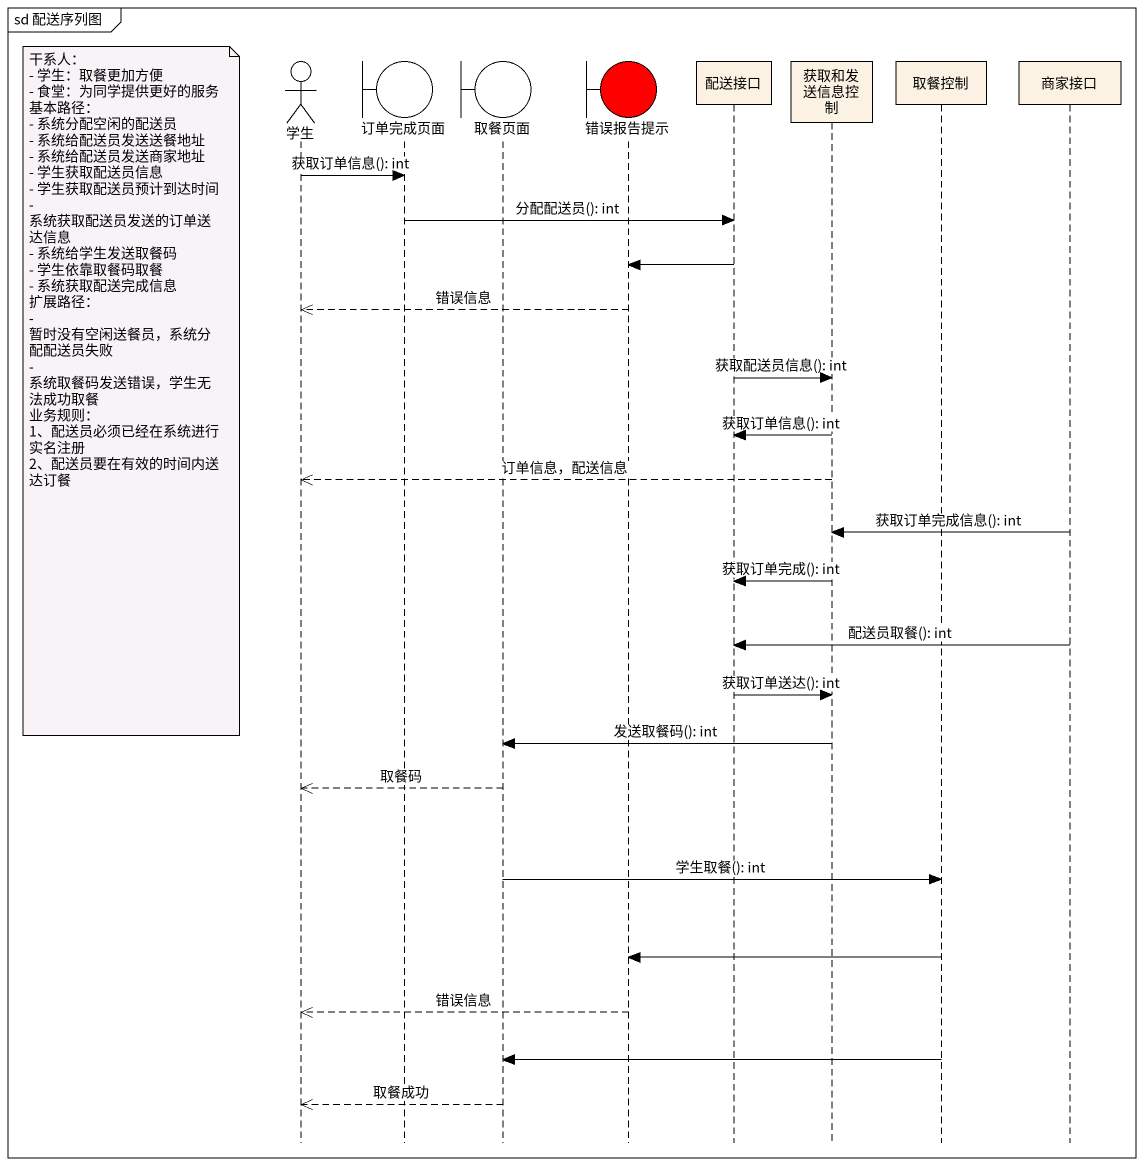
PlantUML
@startuml
mainframe sd 配送序列图
hide footbox
actor 学生
boundary 订单完成页面
boundary 取餐页面
boundary 错误报告提示 #FF0000
participant 配送接口
participant 获取和发送信息控制
participant 取餐控制
participant 商家接口

学生 -> 订单完成页面 : 获取订单信息(): int
订单完成页面 -> 配送接口 : 分配配送员(): int
配送接口 -> 错误报告提示
错误报告提示 -->> 学生 : 错误信息
配送接口 -> 获取和发送信息控制 : 获取配送员信息(): int
note left of 学生
  干系人：
  - 学生：取餐更加方便
  - 食堂：为同学提供更好的服务
  基本路径：
  - 系统分配空闲的配送员
  - 系统给配送员发送送餐地址
  - 系统给配送员发送商家地址
  - 学生获取配送员信息
  - 学生获取配送员预计到达时间
  - 系统获取配送员发送的订单送达信息
  - 系统给学生发送取餐码
  - 学生依靠取餐码取餐
  - 系统获取配送完成信息
  扩展路径：
  - 暂时没有空闲送餐员，系统分配配送员失败
  - 系统取餐码发送错误，学生无法成功取餐
  业务规则：
  1、配送员必须已经在系统进行实名注册
  2、配送员要在有效的时间内送达订餐
end note
获取和发送信息控制 -> 配送接口 : 获取订单信息(): int
获取和发送信息控制 -->> 学生 : 订单信息，配送信息
商家接口 -> 获取和发送信息控制 : 获取订单完成信息(): int
获取和发送信息控制 -> 配送接口 : 获取订单完成(): int
商家接口 -> 配送接口 : 配送员取餐(): int
配送接口 -> 获取和发送信息控制 : 获取订单送达(): int
获取和发送信息控制 -> 取餐页面 : 发送取餐码(): int
取餐页面 -->> 学生 : 取餐码
取餐页面 -> 取餐控制 : 学生取餐(): int
取餐控制 -> 错误报告提示
错误报告提示 -->> 学生 : 错误信息
取餐控制 -> 取餐页面
取餐页面 -->> 学生 : 取餐成功
@enduml
